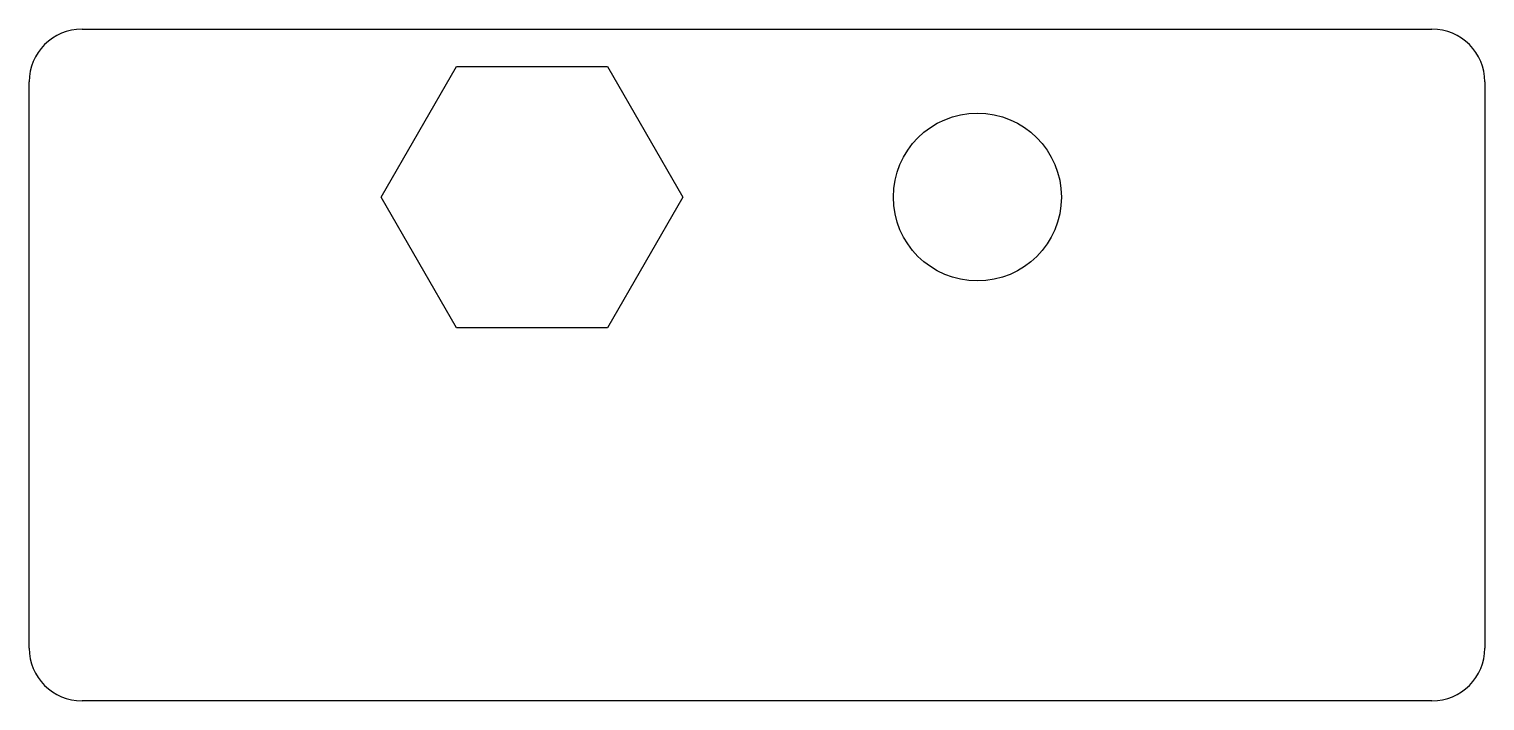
# Model space of a CAD drawing. Header units: millimetres. Extents: x 0 to 27.5, y -12.7 to 0.
import ezdxf

# ---------------------------------------------------------------- set-up
doc = ezdxf.new("R2010")
doc.units = ezdxf.units.MM

msp = doc.modelspace()

# ---------------------------------------------------------------- linework, layer by layer
at = {"color": 7, "linetype": 'Continuous', "lineweight": 25}
for p, q in [((1, 0), (26.5, 0)), ((6.648, -3.175), (8.074, -0.705)), ((8.074, -0.705), (10.926, -0.705)), ((10.926, -0.705), (12.352, -3.175)), ((0, -11.7), (0, -1)), ((27.5, -1), (27.5, -11.7)), ((8.074, -5.645), (6.648, -3.175)), ((12.352, -3.175), (10.926, -5.645)), ((10.926, -5.645), (8.074, -5.645)), ((26.5, -12.7), (1, -12.7))]:
    msp.add_line(p, q, dxfattribs=at)
msp.add_circle((17.913, -3.175), 1.587, dxfattribs=at)
for centre, start, end in [((1, -1), 90, 180), ((26.5, -1), 0, 90), ((1, -11.7), 180, 270), ((26.5, -11.7), 270, 0)]:
    msp.add_arc(centre, 1, start, end, dxfattribs=at)

doc.saveas('drawing.dxf')
